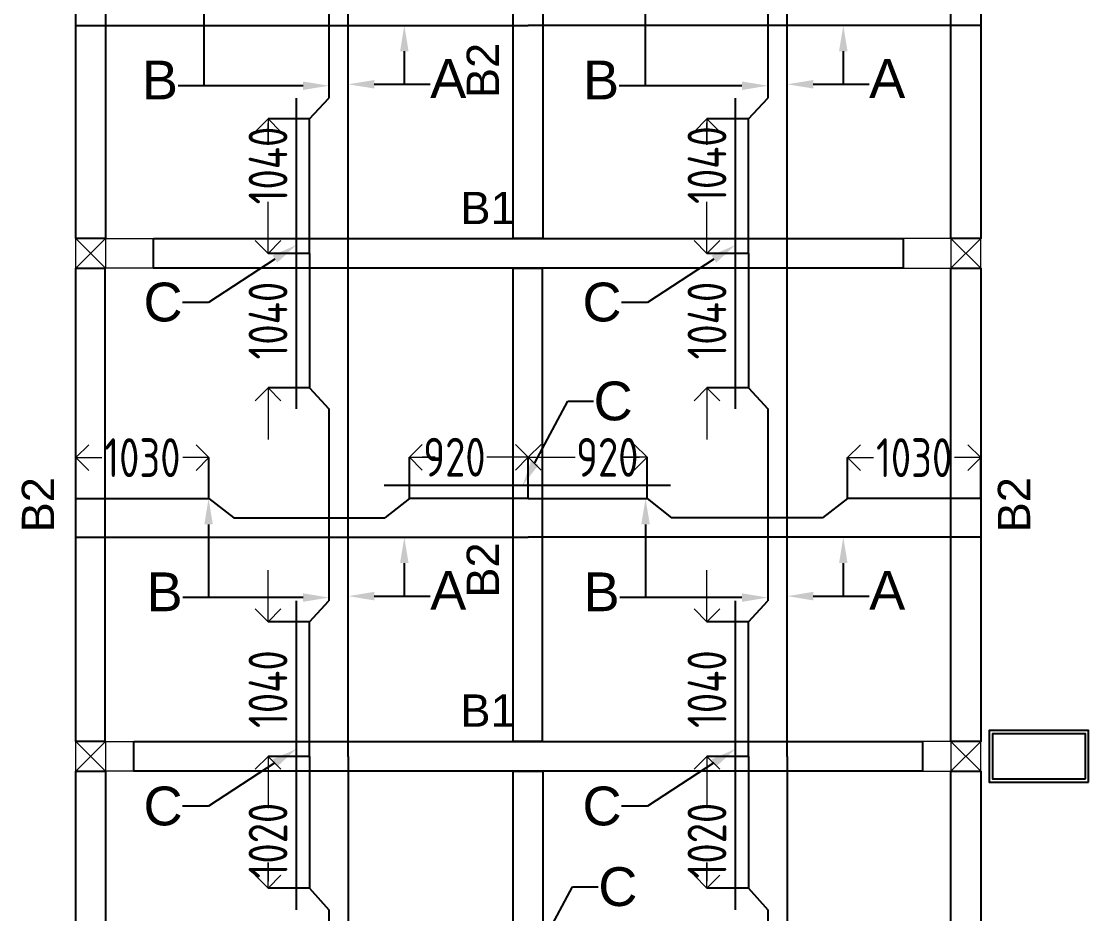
# Model space of a CAD drawing. Header units: inches. Extents: x -605 to 2991212, y -2872845 to 0.
# Drawn here: x 2845489 to 2853745, y -2294982 to -2288080 of the extents above; entities that cross this region are included whole.
import ezdxf
from ezdxf import colors
from ezdxf.entities.mleader import LeaderData, LeaderLine
from ezdxf.enums import TextEntityAlignment as Align
from ezdxf.math import Vec2, Vec3

# ---------------------------------------------------------------- set-up
doc = ezdxf.new("R2010")
doc.units = ezdxf.units.IN
doc.header["$LTSCALE"] = 600
doc.header["$MEASUREMENT"] = 0
for name, color, linetype, lineweight in [('rDIMension', 1, 'Continuous', 18), ('rRCC 2', 40, 'Continuous', 15), ('rREINF 1', 1, 'Continuous', 25)]:
    doc.layers.add(name, color=color, linetype=linetype, lineweight=lineweight)
doc.styles.add('DIM', font='geniso.shx', dxfattribs={"width": 0.85})
doc.styles.get("Standard").update_dxf_attribs({"font": 'arial.ttf'})
doc.dimstyles.new('ST-100', dxfattribs={"dimscale": 100, "dimtxt": 2.5, "dimasz": 2, "dimexe": 0.18, "dimexo": 0.0625, "dimgap": 0.2, "dimtad": 0, "dimdec": 0, "dimzin": 0, "dimdsep": 46, "dimtxsty": 'DIM', "dimblk": 'OPEN90', "dimcen": 0.09, "dimclrd": 256, "dimclrt": 7, "dimadec": 0, "dimazin": 0, "dimtfac": 1, "dimtdec": 0, "dimtofl": 0, "dimtmove": 0, "dimatfit": 3, "dimldrblk": 'OPEN90', "dimfxl": 1, "dimtolj": 1, "dimtzin": 0, "dimlwd": -1, "dimarcsym": 0})

# ---------------------------------------------------------------- blocks, each defined once
blk = doc.blocks.new('_Open90')
at = {"color": 0, "linetype": 'ByBlock', "lineweight": -2}
for p, q in [((-0.5, 0.5), (0, 0)), ((0, 0), (-1, 0)), ((0, 0), (-0.5, -0.5))]:
    blk.add_line(p, q, dxfattribs=at)
blk = doc.blocks.new('*D1027')
at = {"layer": 'Defpoints', "color": 0, "linetype": 'ByBlock'}
for p in [(2846940.3, -2291454.8), (2845910.3, -2291770.6), (2846940.3, -2291770.6)]:
    blk.add_point(p, dxfattribs=at)
at = {"layer": 'rDIMension', "color": 0, "linetype": 'ByBlock', "lineweight": -2}
for p, q in [((2845910.3, -2291770.6), (2845910.3, -2291454.8)), ((2846940.3, -2291770.6), (2846940.3, -2291454.8))]:
    blk.add_line(p, q, dxfattribs=at)
at = {"layer": 'rDIMension'}
for p, q in [((2846110.3, -2291454.8), (2846111.9, -2291454.8)), ((2846740.3, -2291454.8), (2846738.6, -2291454.8))]:
    blk.add_line(p, q, dxfattribs=at)
at = {"layer": 'rDIMension', "linetype": 'ByBlock', "xscale": 200, "yscale": 200, "zscale": 200, "rotation": 180}
blk.add_blockref('_Open90', (2845910.3, -2291454.8), dxfattribs=at)
at = {"layer": 'rDIMension', "linetype": 'ByBlock', "xscale": 200, "yscale": 200, "zscale": 200}
blk.add_blockref('_Open90', (2846940.3, -2291454.8), dxfattribs=at)
at = {"layer": 'rDIMension', "color": 7, "linetype": 'ByBlock', "insert": (2846425.3, -2291454.8), "char_height": 300, "attachment_point": 5, "style": 'DIM'}
blk.add_mtext('\\A1;1030', dxfattribs=at)
blk = doc.blocks.new('*D1028')
at = {"layer": 'Defpoints', "color": 0, "linetype": 'ByBlock'}
for p in [(2849410.3, -2291452.2), (2848490.3, -2291770.6), (2849410.3, -2291770.6)]:
    blk.add_point(p, dxfattribs=at)
at = {"layer": 'rDIMension', "color": 0, "linetype": 'ByBlock', "lineweight": -2}
for p, q in [((2848490.3, -2291770.6), (2848490.3, -2291452.2)), ((2849410.3, -2291770.6), (2849410.3, -2291452.2))]:
    blk.add_line(p, q, dxfattribs=at)
at = {"layer": 'rDIMension'}
for p, q in [((2848690.3, -2291452.2), (2848589.7, -2291452.2)), ((2849210.3, -2291452.2), (2849088.9, -2291452.2))]:
    blk.add_line(p, q, dxfattribs=at)
at = {"layer": 'rDIMension', "linetype": 'ByBlock', "xscale": 200, "yscale": 200, "zscale": 200, "rotation": 180}
blk.add_blockref('_Open90', (2848490.3, -2291452.2), dxfattribs=at)
at = {"layer": 'rDIMension', "linetype": 'ByBlock', "xscale": 200, "yscale": 200, "zscale": 200}
blk.add_blockref('_Open90', (2849410.3, -2291452.2), dxfattribs=at)
at = {"layer": 'rDIMension', "color": 7, "linetype": 'ByBlock', "insert": (2848839.3, -2291451.2), "char_height": 300, "attachment_point": 5, "style": 'DIM'}
blk.add_mtext('\\A1;920', dxfattribs=at)
blk = doc.blocks.new('*D1029')
at = {"layer": 'Defpoints', "color": 0, "linetype": 'ByBlock'}
for p in [(2851880.3, -2291454.8), (2851880.3, -2291770.6), (2852910.3, -2291770.6)]:
    blk.add_point(p, dxfattribs=at)
at = {"layer": 'rDIMension', "color": 0, "linetype": 'ByBlock', "lineweight": -2}
for p, q in [((2851880.3, -2291770.6), (2851880.3, -2291454.8)), ((2852910.3, -2291770.6), (2852910.3, -2291454.8))]:
    blk.add_line(p, q, dxfattribs=at)
at = {"layer": 'rDIMension'}
for p, q in [((2852080.3, -2291454.8), (2852081.9, -2291454.8)), ((2852710.3, -2291454.8), (2852708.6, -2291454.8))]:
    blk.add_line(p, q, dxfattribs=at)
at = {"layer": 'rDIMension', "linetype": 'ByBlock', "xscale": 200, "yscale": 200, "zscale": 200, "rotation": 180}
blk.add_blockref('_Open90', (2851880.3, -2291454.8), dxfattribs=at)
at = {"layer": 'rDIMension', "linetype": 'ByBlock', "xscale": 200, "yscale": 200, "zscale": 200}
blk.add_blockref('_Open90', (2852910.3, -2291454.8), dxfattribs=at)
at = {"layer": 'rDIMension', "color": 7, "linetype": 'ByBlock', "insert": (2852395.3, -2291454.8), "char_height": 300, "attachment_point": 5, "style": 'DIM'}
blk.add_mtext('\\A1;1030', dxfattribs=at)
blk = doc.blocks.new('*D1030')
at = {"layer": 'Defpoints', "color": 0, "linetype": 'ByBlock'}
for p in [(2849410.3, -2291452.2), (2849410.3, -2291770.6), (2850330.3, -2291770.6)]:
    blk.add_point(p, dxfattribs=at)
at = {"layer": 'rDIMension', "color": 0, "linetype": 'ByBlock', "lineweight": -2}
for p, q in [((2849410.3, -2291770.6), (2849410.3, -2291452.2)), ((2850330.3, -2291770.6), (2850330.3, -2291452.2))]:
    blk.add_line(p, q, dxfattribs=at)
at = {"layer": 'rDIMension'}
for p, q in [((2849610.3, -2291452.2), (2849772.2, -2291452.2)), ((2850130.3, -2291452.2), (2850271.4, -2291452.2))]:
    blk.add_line(p, q, dxfattribs=at)
at = {"layer": 'rDIMension', "linetype": 'ByBlock', "xscale": 200, "yscale": 200, "zscale": 200, "rotation": 180}
blk.add_blockref('_Open90', (2849410.3, -2291452.2), dxfattribs=at)
at = {"layer": 'rDIMension', "linetype": 'ByBlock', "xscale": 200, "yscale": 200, "zscale": 200}
blk.add_blockref('_Open90', (2850330.3, -2291452.2), dxfattribs=at)
at = {"layer": 'rDIMension', "color": 7, "linetype": 'ByBlock', "insert": (2850021.8, -2291452.4), "char_height": 300, "attachment_point": 5, "style": 'DIM'}
blk.add_mtext('\\A1;920', dxfattribs=at)
blk = doc.blocks.new('*D1063')
at = {"layer": 'Defpoints', "color": 0, "linetype": 'ByBlock'}
for p in [(2847397.1, -2293765), (2847717.8, -2293765), (2847717.8, -2294785)]:
    blk.add_point(p, dxfattribs=at)
at = {"layer": 'rDIMension', "color": 0, "linetype": 'ByBlock', "lineweight": -2}
for p, q in [((2847717.8, -2293765), (2847397.1, -2293765)), ((2847717.8, -2294785), (2847397.1, -2294785))]:
    blk.add_line(p, q, dxfattribs=at)
at = {"layer": 'rDIMension'}
for p, q in [((2847397.1, -2293965), (2847397.1, -2294103.3)), ((2847397.1, -2294585), (2847397.1, -2294730))]:
    blk.add_line(p, q, dxfattribs=at)
at = {"layer": 'rDIMension', "linetype": 'ByBlock', "xscale": 200, "yscale": 200, "zscale": 200}
for p, rotation in [((2847397.1, -2293765), 90), ((2847397.1, -2294785), 270)]:
    blk.add_blockref('_Open90', p, dxfattribs=dict(at, rotation=rotation))
at = {"layer": 'rDIMension', "color": 7, "linetype": 'ByBlock', "insert": (2847397.1, -2294416.7), "char_height": 300, "attachment_point": 5, "rotation": 90, "style": 'DIM'}
blk.add_mtext('\\A1;1020', dxfattribs=at)
blk = doc.blocks.new('*D1065')
at = {"layer": 'Defpoints', "color": 0, "linetype": 'ByBlock'}
for p in [(2850792.9, -2293765), (2851113.6, -2293765), (2851113.6, -2294785)]:
    blk.add_point(p, dxfattribs=at)
at = {"layer": 'rDIMension', "color": 0, "linetype": 'ByBlock', "lineweight": -2}
for p, q in [((2851113.6, -2293765), (2850792.9, -2293765)), ((2851113.6, -2294785), (2850792.9, -2294785))]:
    blk.add_line(p, q, dxfattribs=at)
at = {"layer": 'rDIMension'}
for p, q in [((2850792.9, -2293965), (2850792.9, -2294103.3)), ((2850792.9, -2294585), (2850792.9, -2294730))]:
    blk.add_line(p, q, dxfattribs=at)
at = {"layer": 'rDIMension', "linetype": 'ByBlock', "xscale": 200, "yscale": 200, "zscale": 200}
for p, rotation in [((2850792.9, -2293765), 90), ((2850792.9, -2294785), 270)]:
    blk.add_blockref('_Open90', p, dxfattribs=dict(at, rotation=rotation))
at = {"layer": 'rDIMension', "color": 7, "linetype": 'ByBlock', "insert": (2850792.9, -2294416.7), "char_height": 300, "attachment_point": 5, "rotation": 90, "style": 'DIM'}
blk.add_mtext('\\A1;1020', dxfattribs=at)
blk = doc.blocks.new('*D1111')
at = {"layer": 'Defpoints', "color": 0, "linetype": 'ByBlock'}
for p in [(2847397.1, -2292725), (2847717.8, -2292725), (2847717.8, -2293765)]:
    blk.add_point(p, dxfattribs=at)
at = {"layer": 'rDIMension'}
for p, q in [((2847397.1, -2292525), (2847397.1, -2292325)), ((2847397.1, -2293965), (2847397.1, -2294165))]:
    blk.add_line(p, q, dxfattribs=at)
at = {"layer": 'rDIMension', "color": 0, "linetype": 'ByBlock', "lineweight": -2}
for p, q in [((2847717.8, -2292725), (2847397.1, -2292725)), ((2847717.8, -2293765), (2847397.1, -2293765))]:
    blk.add_line(p, q, dxfattribs=at)
at = {"layer": 'rDIMension', "linetype": 'ByBlock', "xscale": 200, "yscale": 200, "zscale": 200}
for p, rotation in [((2847397.1, -2292725), 270), ((2847397.1, -2293765), 90)]:
    blk.add_blockref('_Open90', p, dxfattribs=dict(at, rotation=rotation))
at = {"layer": 'rDIMension', "color": 7, "linetype": 'ByBlock', "insert": (2847397.1, -2293245), "char_height": 300, "attachment_point": 5, "rotation": 90, "style": 'DIM'}
blk.add_mtext('\\A1;1040', dxfattribs=at)
blk = doc.blocks.new('*D1112')
at = {"layer": 'Defpoints', "color": 0, "linetype": 'ByBlock'}
for p in [(2847717.8, -2289875), (2847397.1, -2290915), (2847717.8, -2290915)]:
    blk.add_point(p, dxfattribs=at)
at = {"layer": 'rDIMension'}
for p, q in [((2847397.1, -2289675), (2847397.1, -2289475)), ((2847397.1, -2291115), (2847397.1, -2291315))]:
    blk.add_line(p, q, dxfattribs=at)
at = {"layer": 'rDIMension', "color": 0, "linetype": 'ByBlock', "lineweight": -2}
for p, q in [((2847717.8, -2289875), (2847397.1, -2289875)), ((2847717.8, -2290915), (2847397.1, -2290915))]:
    blk.add_line(p, q, dxfattribs=at)
at = {"layer": 'rDIMension', "linetype": 'ByBlock', "xscale": 200, "yscale": 200, "zscale": 200}
for p, rotation in [((2847397.1, -2289875), 270), ((2847397.1, -2290915), 90)]:
    blk.add_blockref('_Open90', p, dxfattribs=dict(at, rotation=rotation))
at = {"layer": 'rDIMension', "color": 7, "linetype": 'ByBlock', "insert": (2847397.1, -2290395), "char_height": 300, "attachment_point": 5, "rotation": 90, "style": 'DIM'}
blk.add_mtext('\\A1;1040', dxfattribs=at)
blk = doc.blocks.new('*D1113')
at = {"layer": 'Defpoints', "color": 0, "linetype": 'ByBlock'}
for p in [(2850792.9, -2292725), (2851113.6, -2292725), (2851113.6, -2293765)]:
    blk.add_point(p, dxfattribs=at)
at = {"layer": 'rDIMension'}
for p, q in [((2850792.9, -2292525), (2850792.9, -2292325)), ((2850792.9, -2293965), (2850792.9, -2294165))]:
    blk.add_line(p, q, dxfattribs=at)
at = {"layer": 'rDIMension', "color": 0, "linetype": 'ByBlock', "lineweight": -2}
for p, q in [((2851113.6, -2292725), (2850792.9, -2292725)), ((2851113.6, -2293765), (2850792.9, -2293765))]:
    blk.add_line(p, q, dxfattribs=at)
at = {"layer": 'rDIMension', "linetype": 'ByBlock', "xscale": 200, "yscale": 200, "zscale": 200}
for p, rotation in [((2850792.9, -2292725), 270), ((2850792.9, -2293765), 90)]:
    blk.add_blockref('_Open90', p, dxfattribs=dict(at, rotation=rotation))
at = {"layer": 'rDIMension', "color": 7, "linetype": 'ByBlock', "insert": (2850792.9, -2293245), "char_height": 300, "attachment_point": 5, "rotation": 90, "style": 'DIM'}
blk.add_mtext('\\A1;1040', dxfattribs=at)
blk = doc.blocks.new('*D1114')
at = {"layer": 'Defpoints', "color": 0, "linetype": 'ByBlock'}
for p in [(2851113.6, -2289875), (2850792.9, -2290915), (2851113.6, -2290915)]:
    blk.add_point(p, dxfattribs=at)
at = {"layer": 'rDIMension'}
for p, q in [((2850792.9, -2289675), (2850792.9, -2289475)), ((2850792.9, -2291115), (2850792.9, -2291315))]:
    blk.add_line(p, q, dxfattribs=at)
at = {"layer": 'rDIMension', "color": 0, "linetype": 'ByBlock', "lineweight": -2}
for p, q in [((2851113.6, -2289875), (2850792.9, -2289875)), ((2851113.6, -2290915), (2850792.9, -2290915))]:
    blk.add_line(p, q, dxfattribs=at)
at = {"layer": 'rDIMension', "linetype": 'ByBlock', "xscale": 200, "yscale": 200, "zscale": 200}
for p, rotation in [((2850792.9, -2289875), 270), ((2850792.9, -2290915), 90)]:
    blk.add_blockref('_Open90', p, dxfattribs=dict(at, rotation=rotation))
at = {"layer": 'rDIMension', "color": 7, "linetype": 'ByBlock', "insert": (2850792.9, -2290395), "char_height": 300, "attachment_point": 5, "rotation": 90, "style": 'DIM'}
blk.add_mtext('\\A1;1040', dxfattribs=at)
blk = doc.blocks.new('*D1115')
at = {"layer": 'Defpoints', "color": 0, "linetype": 'ByBlock'}
for p in [(2847397.1, -2288835), (2847717.8, -2288835), (2847717.8, -2289875)]:
    blk.add_point(p, dxfattribs=at)
at = {"layer": 'rDIMension', "color": 0, "linetype": 'ByBlock', "lineweight": -2}
for p, q in [((2847717.8, -2288835), (2847397.1, -2288835)), ((2847717.8, -2289875), (2847397.1, -2289875))]:
    blk.add_line(p, q, dxfattribs=at)
at = {"layer": 'rDIMension'}
for p, q in [((2847397.1, -2289035), (2847397.1, -2288869.2)), ((2847397.1, -2289675), (2847397.1, -2289521.4))]:
    blk.add_line(p, q, dxfattribs=at)
at = {"layer": 'rDIMension', "linetype": 'ByBlock', "xscale": 200, "yscale": 200, "zscale": 200}
for p, rotation in [((2847397.1, -2288835), 90), ((2847397.1, -2289875), 270)]:
    blk.add_blockref('_Open90', p, dxfattribs=dict(at, rotation=rotation))
at = {"layer": 'rDIMension', "color": 7, "linetype": 'ByBlock', "insert": (2847397.1, -2289195.3), "char_height": 300, "attachment_point": 5, "rotation": 90, "style": 'DIM'}
blk.add_mtext('\\A1;1040', dxfattribs=at)
blk = doc.blocks.new('*D1117')
at = {"layer": 'Defpoints', "color": 0, "linetype": 'ByBlock'}
for p in [(2850792.9, -2288835), (2851113.6, -2288835), (2851113.6, -2289875)]:
    blk.add_point(p, dxfattribs=at)
at = {"layer": 'rDIMension', "color": 0, "linetype": 'ByBlock', "lineweight": -2}
for p, q in [((2851113.6, -2288835), (2850792.9, -2288835)), ((2851113.6, -2289875), (2850792.9, -2289875))]:
    blk.add_line(p, q, dxfattribs=at)
at = {"layer": 'rDIMension'}
for p, q in [((2850792.9, -2289035), (2850792.9, -2288865.9)), ((2850792.9, -2289675), (2850792.9, -2289518.1))]:
    blk.add_line(p, q, dxfattribs=at)
at = {"layer": 'rDIMension', "linetype": 'ByBlock', "xscale": 200, "yscale": 200, "zscale": 200}
for p, rotation in [((2850792.9, -2288835), 90), ((2850792.9, -2289875), 270)]:
    blk.add_blockref('_Open90', p, dxfattribs=dict(at, rotation=rotation))
at = {"layer": 'rDIMension', "color": 7, "linetype": 'ByBlock', "insert": (2850792.9, -2289192), "char_height": 300, "attachment_point": 5, "rotation": 90, "style": 'DIM'}
blk.add_mtext('\\A1;1040', dxfattribs=at)

msp = doc.modelspace()

# ---------------------------------------------------------------- linework, layer by layer
at = {"color": 4, "linetype": 'ByBlock'}
for points in [[(2848017.8, -2289875), (2848017.8, -2285985)], [(2851413.6, -2289875), (2851413.6, -2285985)], [(2847867.8, -2287186.8), (2847867.8, -2288673.2)], [(2851263.6, -2287186.8), (2851263.6, -2288673.2)], [(2845910.3, -2288111.8), (2849410.3, -2288111.8)], [(2852910.3, -2288111.8), (2849410.3, -2288111.8)], [(2847617.8, -2291076.8), (2847617.8, -2288673.2)], [(2847717.8, -2289875), (2847717.8, -2288835), (2847867.8, -2288673.2)], [(2851013.6, -2291076.8), (2851013.6, -2288673.2)], [(2851113.6, -2289875), (2851113.6, -2288835), (2851263.6, -2288673.2)], [(2847717.8, -2289875), (2847717.8, -2290915), (2847867.8, -2291076.8)], [(2848017.8, -2293765), (2848017.8, -2289875)], [(2851113.6, -2289875), (2851113.6, -2290915), (2851263.6, -2291076.8)], [(2851413.6, -2293765), (2851413.6, -2289875)], [(2847867.8, -2291076.8), (2847867.8, -2292563.2)], [(2851263.6, -2291076.8), (2851263.6, -2292563.2)], [(2850511.3, -2291670.6), (2848294.8, -2291670.6)], [(2845910.3, -2291770.6), (2846940.3, -2291770.6), (2847133.5, -2291920.6)], [(2849410.3, -2291770.6), (2848490.3, -2291770.6), (2848302, -2291920.6)], [(2849410.3, -2291770.6), (2850330.3, -2291770.6), (2850518.5, -2291920.6)], [(2852910.3, -2291770.6), (2851880.3, -2291770.6), (2851687, -2291920.6)], [(2847133.5, -2291920.6), (2848302, -2291920.6)], [(2851687, -2291920.6), (2850518.5, -2291920.6)], [(2845910.3, -2292070.6), (2849410.3, -2292070.6)], [(2852910.3, -2292070.6), (2849410.3, -2292070.6)], [(2847617.8, -2294951.8), (2847617.8, -2292563.2)], [(2847717.8, -2293765), (2847717.8, -2292725), (2847867.8, -2292563.2)], [(2851013.6, -2294951.8), (2851013.6, -2292563.2)], [(2851113.6, -2293765), (2851113.6, -2292725), (2851263.6, -2292563.2)], [(2847717.8, -2293765), (2847717.8, -2294785), (2847867.8, -2294951.8)], [(2848017.8, -2293765), (2848017.8, -2297465)], [(2851113.6, -2293765), (2851113.6, -2294785), (2851263.6, -2294951.8)], [(2851413.6, -2293765), (2851413.6, -2297465)], [(2847867.8, -2294951.8), (2847867.8, -2296278.2)], [(2851263.6, -2294951.8), (2851263.6, -2296278.2)]]:
    msp.add_lwpolyline(points, dxfattribs=at)
at = {"color": 1, "linetype": 'ByBlock'}
for points in [[(2845910.3, -2286100), (2846140.3, -2286100), (2846140.3, -2289760), (2845910.3, -2289760)], [(2849293.1, -2286100), (2849523.1, -2286100), (2849523.1, -2289760), (2849293.1, -2289760)], [(2852680.3, -2286100), (2852910.3, -2286100), (2852910.3, -2289760), (2852680.3, -2289760)], [(2846510.3, -2289760), (2852310.3, -2289760), (2852310.3, -2289990), (2846510.3, -2289990)], [(2845910.3, -2289990), (2846135.3, -2289990), (2846135.3, -2293650), (2845910.3, -2293650)], [(2849293.1, -2289990), (2849518.1, -2289990), (2849518.1, -2293650), (2849293.1, -2293650)], [(2852680.3, -2289990), (2852910.3, -2289990), (2852910.3, -2293650), (2852680.3, -2293650)], [(2846360.3, -2293650), (2852460.3, -2293650), (2852460.3, -2293880), (2846360.3, -2293880)], [(2845910.3, -2293880), (2846140.3, -2293880), (2846140.3, -2297350), (2845910.3, -2297350)], [(2849293.1, -2293880), (2849523.1, -2293880), (2849523.1, -2297350), (2849293.1, -2297350)], [(2852680.3, -2293880), (2852910.3, -2293880), (2852910.3, -2297350), (2852680.3, -2297350)]]:
    msp.add_lwpolyline(points, close=True, dxfattribs=at)
at = {"color": 6, "linetype": 'ByBlock'}
msp.add_lwpolyline([(2853745.3, -2293965), (2853745.3, -2293565), (2852975.3, -2293565), (2852975.3, -2293965)], close=True, dxfattribs=at)
at = {"color": 3, "linetype": 'ByBlock'}
msp.add_lwpolyline([(2853720.3, -2293940), (2853720.3, -2293590), (2853000.3, -2293590), (2853000.3, -2293940)], close=True, dxfattribs=at)
at = {"layer": 'rRCC 2', "color": 6}
for p, q in [((2845910.3, -2289760), (2846140.3, -2289990)), ((2845910.3, -2289990), (2846140.3, -2289760)), ((2852910.3, -2289760), (2852680.3, -2289990)), ((2852910.3, -2289990), (2852680.3, -2289760)), ((2845910.3, -2293650), (2846140.3, -2293880)), ((2845910.3, -2293880), (2846140.3, -2293650)), ((2852910.3, -2293650), (2852680.3, -2293880)), ((2852910.3, -2293880), (2852680.3, -2293650))]:
    msp.add_line(p, q, dxfattribs=at)
for points in [[(2845910.3, -2289990), (2845910.3, -2289760), (2846510.3, -2289760), (2846510.3, -2289990)], [(2845910.3, -2289760), (2846140.3, -2289760), (2846140.3, -2289990), (2845910.3, -2289990)], [(2852910.3, -2289990), (2852910.3, -2289760), (2852310.3, -2289760), (2852310.3, -2289990)], [(2852910.3, -2289760), (2852680.3, -2289760), (2852680.3, -2289990), (2852910.3, -2289990)], [(2845910.3, -2293880), (2845910.3, -2293650), (2846360.3, -2293650), (2846360.3, -2293880)], [(2845910.3, -2293650), (2846140.3, -2293650), (2846140.3, -2293880), (2845910.3, -2293880)], [(2852910.3, -2293880), (2852910.3, -2293650), (2852460.3, -2293650), (2852460.3, -2293880)], [(2852910.3, -2293650), (2852680.3, -2293650), (2852680.3, -2293880), (2852910.3, -2293880)]]:
    msp.add_lwpolyline(points, close=True, dxfattribs=at)

# ---------------------------------------------------------------- texts
at = {"layer": 'rRCC 2'}
for p in [(2849058.9, -2288460.3), (2845617.6, -2291819.1), (2853168, -2291819.1), (2849058.9, -2292324)]:
    msp.add_text('B2', height=250, rotation=90, dxfattribs=at).set_placement(p, align=Align.MIDDLE_CENTER)
for p in [(2849099, -2289523.8), (2849099, -2293411)]:
    msp.add_text('B1', height=250, dxfattribs=at).set_placement(p, align=Align.MIDDLE_CENTER)

# ---------------------------------------------------------------- dimensions: what is measured, and where the dimension line sits
at = {"layer": 'rDIMension', "color": 1, "linetype": 'ByBlock'}
for base, p1, p2, angle, override, picture, middle in [((2847397.1, -2288835), (2847717.8, -2289875), (2847717.8, -2288835), 90, {"dimtxt": 3, "dimexe": 0, "dimexo": 0, "dimtmove": 1, "dimfxl": 1.25, "dimtfillclr": 256, "dimarcsym": 2}, '*D1115', (2847397.1, -2289195.3)), ((2850792.9, -2288835), (2851113.6, -2289875), (2851113.6, -2288835), 90, {"dimtxt": 3, "dimexe": 0, "dimexo": 0, "dimtmove": 1, "dimfxl": 1.25, "dimtfillclr": 256, "dimarcsym": 2}, '*D1117', (2850792.9, -2289192)), ((2849410.3, -2291452.2), (2850330.3, -2291770.6), (2849410.3, -2291770.6), 180, {"dimtxt": 3, "dimexe": 0, "dimexo": 0, "dimtmove": 1, "dimfxl": 1.25, "dimtfillclr": 256, "dimarcsym": 2}, '*D1030', (2850021.8, -2291452.4)), ((2851880.3, -2291454.8), (2852910.3, -2291770.6), (2851880.3, -2291770.6), 180, {"dimtxt": 3, "dimasz": 2, "dimexe": 0, "dimexo": 0, "dimtmove": 1, "dimfxl": 1.25, "dimtfillclr": 256, "dimarcsym": 2}, '*D1029', (2852395.3, -2291454.8)), ((2847397.1, -2293765), (2847717.8, -2294785), (2847717.8, -2293765), 90, {"dimtxt": 3, "dimexe": 0, "dimexo": 0, "dimtmove": 1, "dimfxl": 1.25, "dimtfillclr": 256, "dimarcsym": 2}, '*D1063', (2847397.1, -2294416.7)), ((2850792.9, -2293765), (2851113.6, -2294785), (2851113.6, -2293765), 90, {"dimtxt": 3, "dimexe": 0, "dimexo": 0, "dimtmove": 1, "dimfxl": 1.25, "dimtfillclr": 256, "dimarcsym": 2}, '*D1065', (2850792.9, -2294416.7))]:
    dim = msp.add_linear_dim(base=base, p1=p1, p2=p2, angle=angle, dimstyle='ST-100', override=override, dxfattribs=at)
    dim.commit()
    dim.dimension.update_dxf_attribs({"geometry": picture, "text_midpoint": middle, "dimtype": 160})
for base, p1, p2, picture, middle in [((2847397.1, -2290915), (2847717.8, -2289875), (2847717.8, -2290915), '*D1112', (2847397.1, -2290395)), ((2850792.9, -2290915), (2851113.6, -2289875), (2851113.6, -2290915), '*D1114', (2850792.9, -2290395)), ((2847397.1, -2292725), (2847717.8, -2293765), (2847717.8, -2292725), '*D1111', (2847397.1, -2293245)), ((2850792.9, -2292725), (2851113.6, -2293765), (2851113.6, -2292725), '*D1113', (2850792.9, -2293245))]:
    dim = msp.add_linear_dim(base=base, p1=p1, p2=p2, angle=90, dimstyle='ST-100', override={"dimtxt": 3, "dimexe": 0, "dimexo": 0, "dimtmove": 1, "dimfxl": 1.25, "dimtfillclr": 256, "dimarcsym": 2}, dxfattribs=at)
    dim.commit()
    dim.dimension.update_dxf_attribs({"geometry": picture, "text_midpoint": middle})
for base, p1, p2, override, picture, middle in [((2846940.3, -2291454.8), (2845910.3, -2291770.6), (2846940.3, -2291770.6), {"dimtxt": 3, "dimasz": 2, "dimexe": 0, "dimexo": 0, "dimtmove": 1, "dimfxl": 1.25, "dimtfillclr": 256, "dimarcsym": 2}, '*D1027', (2846425.3, -2291454.8)), ((2849410.3, -2291452.2), (2848490.3, -2291770.6), (2849410.3, -2291770.6), {"dimtxt": 3, "dimexe": 0, "dimexo": 0, "dimtmove": 1, "dimfxl": 1.25, "dimtfillclr": 256, "dimarcsym": 2}, '*D1028', (2848839.3, -2291451.2))]:
    dim = msp.add_linear_dim(base=base, p1=p1, p2=p2, dimstyle='ST-100', override=override, dxfattribs=at)
    dim.commit()
    dim.dimension.update_dxf_attribs({"geometry": picture, "text_midpoint": middle, "dimtype": 160})

# ---------------------------------------------------------------- leaders
at = {"layer": 'rREINF 1', "color": 3, "linetype": 'ByBlock'}
ml = msp.add_multileader_mtext('Standard', dxfattribs=at)
ml.set_content('B', color=3)
ml.set_leader_properties()
ml.build(insert=Vec2(0, 0))
ml.multileader.update_dxf_attribs({"text_top_attachment_type": 0, "text_bottom_attachment_type": 0, "dogleg_length": 200, "arrow_head_size": 200})
ctx = ml.context
ctx.base_point, ctx.char_height, ctx.arrow_head_size, ctx.landing_gap_size, ctx.plane_origin = Vec3(2846474.4, -2288578.2), 300, 200, 0.09, Vec3(2846935.2, -2287984.9)
ctx.text_align_type = 2
notes = []
notes.append((ctx, [(0, (1, 1, 0), (2846901.1, -2288578.2), (-1, 0), 200, [(0, [(2846901.1, -2287811.8)], 256, [])])]))
ctx.mtext.insert, ctx.mtext.alignment, ctx.mtext.flow_direction = Vec3(2846701, -2288383.8), 3, 5
ml = msp.add_multileader_mtext('Standard', dxfattribs=at)
ml.set_content('B', color=3)
ml.set_leader_properties()
ml.build(insert=Vec2(0, 0))
ml.multileader.update_dxf_attribs({"text_top_attachment_type": 0, "text_bottom_attachment_type": 0, "dogleg_length": 200, "arrow_head_size": 200})
ctx = ml.context
ctx.base_point, ctx.char_height, ctx.arrow_head_size, ctx.landing_gap_size, ctx.plane_origin = Vec3(2849886.8, -2288578.2), 300, 200, 0.09, Vec3(2850347.6, -2287984.9)
ctx.text_align_type = 2
notes.append((ctx, [(0, (1, 1, 0), (2850313.5, -2288578.2), (-1, 0), 200, [(0, [(2850313.5, -2287811.8)], 256, [])])]))
ctx.mtext.insert, ctx.mtext.alignment, ctx.mtext.flow_direction = Vec3(2850113.4, -2288383.8), 3, 5
ml = msp.add_multileader_mtext('Standard', dxfattribs=at)
ml.set_content('A', color=3)
ml.set_leader_properties()
ml.build(insert=Vec2(0, 0))
ml.multileader.update_dxf_attribs({"text_top_attachment_type": 0, "text_bottom_attachment_type": 0, "dogleg_length": 200, "arrow_head_size": 200})
ctx = ml.context
ctx.base_point, ctx.char_height, ctx.arrow_head_size, ctx.landing_gap_size, ctx.plane_origin = Vec3(2848651.4, -2288567), 300, 200, 0.09, Vec3(2848604.8, -2287973.8)
notes.append((ctx, [(0, (1, 1, 0), (2848451.4, -2288567), (1, 0), 200, [(0, [(2848451.4, -2288111.8)], 256, [])])]))
ctx.mtext.insert, ctx.mtext.flow_direction = Vec3(2848651.5, -2288372.6), 5
ml = msp.add_multileader_mtext('Standard', dxfattribs=at)
ml.set_content('A', color=3)
ml.set_leader_properties()
ml.build(insert=Vec2(0, 0))
ml.multileader.update_dxf_attribs({"text_top_attachment_type": 0, "text_bottom_attachment_type": 0, "dogleg_length": 200, "arrow_head_size": 200})
ctx = ml.context
ctx.base_point, ctx.char_height, ctx.arrow_head_size, ctx.landing_gap_size, ctx.plane_origin = Vec3(2852047.2, -2288567), 300, 200, 0.09, Vec3(2852000.6, -2287973.8)
notes.append((ctx, [(0, (1, 1, 0), (2851847.2, -2288567), (1, 0), 200, [(0, [(2851847.2, -2288111.8)], 256, [])])]))
ctx.mtext.insert, ctx.mtext.flow_direction = Vec3(2852047.3, -2288372.6), 5
ml = msp.add_multileader_mtext('Standard', dxfattribs=at)
ml.set_content('', color=3)
ml.set_leader_properties()
ml.build(insert=Vec2(0, 0))
ml.multileader.update_dxf_attribs({"text_top_attachment_type": 0, "text_bottom_attachment_type": 0, "dogleg_length": 200, "arrow_head_size": 200})
ctx = ml.context
ctx.base_point, ctx.char_height, ctx.arrow_head_size, ctx.landing_gap_size, ctx.plane_origin = Vec3(2846867.2, -2288578.2), 300, 200, 0.09, Vec3(2847670.8, -2288578.2)
ctx.text_align_type = 2
notes.append((ctx, [(0, (1, 1, 0), (2847067.4, -2288578.2), (-1, 0), 200, [(0, [(2847867.8, -2288578.2)], 256, [])])]))
ctx.mtext.insert, ctx.mtext.alignment, ctx.mtext.flow_direction = Vec3(2846867.3, -2288428.2), 3, 5
ml = msp.add_multileader_mtext('Standard', dxfattribs=at)
ml.set_content('', color=3)
ml.set_leader_properties()
ml.build(insert=Vec2(0, 0))
ml.multileader.update_dxf_attribs({"text_top_attachment_type": 0, "text_bottom_attachment_type": 0, "dogleg_length": 200, "arrow_head_size": 200})
ctx = ml.context
ctx.base_point, ctx.char_height, ctx.arrow_head_size, ctx.landing_gap_size, ctx.plane_origin = Vec3(2848651.4, -2288567), 300, 200, 0.09, Vec3(2848035.5, -2288567)
notes.append((ctx, [(0, (1, 1, 0), (2848451.4, -2288567), (1, 0), 200, [(0, [(2848018.6, -2288567)], 256, [])])]))
ctx.mtext.insert, ctx.mtext.flow_direction = Vec3(2848651.5, -2288417), 5
ml = msp.add_multileader_mtext('Standard', dxfattribs=at)
ml.set_content('', color=3)
ml.set_leader_properties()
ml.build(insert=Vec2(0, 0))
ml.multileader.update_dxf_attribs({"text_top_attachment_type": 0, "text_bottom_attachment_type": 0, "dogleg_length": 200, "arrow_head_size": 200})
ctx = ml.context
ctx.base_point, ctx.char_height, ctx.arrow_head_size, ctx.landing_gap_size, ctx.plane_origin = Vec3(2850263.1, -2288578.2), 300, 200, 0.09, Vec3(2851066.6, -2288578.2)
ctx.text_align_type = 2
notes.append((ctx, [(0, (1, 1, 0), (2850463.2, -2288578.2), (-1, 0), 200, [(0, [(2851263.6, -2288578.2)], 256, [])])]))
ctx.mtext.insert, ctx.mtext.alignment, ctx.mtext.flow_direction = Vec3(2850263.1, -2288428.2), 3, 5
ml = msp.add_multileader_mtext('Standard', dxfattribs=at)
ml.set_content('', color=3)
ml.set_leader_properties()
ml.build(insert=Vec2(0, 0))
ml.multileader.update_dxf_attribs({"text_top_attachment_type": 0, "text_bottom_attachment_type": 0, "dogleg_length": 200, "arrow_head_size": 200})
ctx = ml.context
ctx.base_point, ctx.char_height, ctx.arrow_head_size, ctx.landing_gap_size, ctx.plane_origin = Vec3(2852047.2, -2288567), 300, 200, 0.09, Vec3(2851431.3, -2288567)
notes.append((ctx, [(0, (1, 1, 0), (2851847.2, -2288567), (1, 0), 200, [(0, [(2851414.4, -2288567)], 256, [])])]))
ctx.mtext.insert, ctx.mtext.flow_direction = Vec3(2852047.3, -2288417), 5
ml = msp.add_multileader_mtext('Standard', dxfattribs=at)
ml.set_content('C', color=3)
ml.set_leader_properties()
ml.build(insert=Vec2(0, 0))
ml.multileader.update_dxf_attribs({"text_top_attachment_type": 0, "text_bottom_attachment_type": 0, "dogleg_length": 200, "arrow_head_size": 200})
ctx = ml.context
ctx.base_point, ctx.char_height, ctx.arrow_head_size, ctx.landing_gap_size, ctx.plane_origin = Vec3(2846471, -2290253.6), 300, 200, 0.09, Vec3(2847367.3, -2289851.1)
ctx.text_align_type = 2
notes.append((ctx, [(1, (1, 1, 0), (2846936.4, -2290253.6), (-1, 0), 200, [(0, [(2847617.8, -2289809.2)], 256, [])])]))
ctx.mtext.insert, ctx.mtext.alignment, ctx.mtext.flow_direction = Vec3(2846736.3, -2290101.1), 3, 5
ml = msp.add_multileader_mtext('Standard', dxfattribs=at)
ml.set_content('C', color=3)
ml.set_leader_properties()
ml.build(insert=Vec2(0, 0))
ml.multileader.update_dxf_attribs({"text_top_attachment_type": 0, "text_bottom_attachment_type": 0, "dogleg_length": 200, "arrow_head_size": 200})
ctx = ml.context
ctx.base_point, ctx.char_height, ctx.arrow_head_size, ctx.landing_gap_size, ctx.plane_origin = Vec3(2849866.9, -2290253.6), 300, 200, 0.09, Vec3(2850763.1, -2289851.1)
ctx.text_align_type = 2
notes.append((ctx, [(1, (1, 1, 0), (2850332.2, -2290253.6), (-1, 0), 200, [(0, [(2851013.6, -2289809.2)], 256, [])])]))
ctx.mtext.insert, ctx.mtext.alignment, ctx.mtext.flow_direction = Vec3(2850132.2, -2290101.1), 3, 5
ml = msp.add_multileader_mtext('Standard', dxfattribs=at)
ml.set_content('C', color=3)
ml.set_leader_properties()
ml.build(insert=Vec2(0, 0))
ml.multileader.update_dxf_attribs({"text_top_attachment_type": 0, "text_bottom_attachment_type": 0, "dogleg_length": 200, "arrow_head_size": 200})
ctx = ml.context
ctx.base_point, ctx.char_height, ctx.arrow_head_size, ctx.landing_gap_size, ctx.plane_origin = Vec3(2849915.5, -2291018.7), 300, 200, 0.09, Vec3(2848944.7, -2291921.2)
notes.append((ctx, [(0, (1, 1, 0), (2849715.5, -2291018.7), (1, 0), 200, [(0, [(2849366.1, -2291670.6)], 256, [])])]))
ctx.mtext.insert, ctx.mtext.flow_direction = Vec3(2849915.6, -2290866.1), 5
ml = msp.add_multileader_mtext('Standard', dxfattribs=at)
ml.set_content('B', color=3)
ml.set_leader_properties()
ml.build(insert=Vec2(0, 0))
ml.multileader.update_dxf_attribs({"text_top_attachment_type": 0, "text_bottom_attachment_type": 0, "dogleg_length": 200, "arrow_head_size": 200})
ctx = ml.context
ctx.base_point, ctx.char_height, ctx.arrow_head_size, ctx.landing_gap_size, ctx.plane_origin = Vec3(2846510.5, -2292536.9), 300, 200, 0.09, Vec3(2846971.4, -2291943.7)
ctx.text_align_type = 2
notes.append((ctx, [(0, (1, 1, 0), (2846937.2, -2292536.9), (-1, 0), 200, [(0, [(2846937.2, -2291770.6)], 256, [])])]))
ctx.mtext.insert, ctx.mtext.alignment, ctx.mtext.flow_direction = Vec3(2846737.1, -2292342.5), 3, 5
ml = msp.add_multileader_mtext('Standard', dxfattribs=at)
ml.set_content('B', color=3)
ml.set_leader_properties()
ml.build(insert=Vec2(0, 0))
ml.multileader.update_dxf_attribs({"text_top_attachment_type": 0, "text_bottom_attachment_type": 0, "dogleg_length": 200, "arrow_head_size": 200})
ctx = ml.context
ctx.base_point, ctx.char_height, ctx.arrow_head_size, ctx.landing_gap_size, ctx.plane_origin = Vec3(2849890.8, -2292536.9), 300, 200, 0.09, Vec3(2850351.6, -2291943.7)
ctx.text_align_type = 2
notes.append((ctx, [(0, (1, 1, 0), (2850317.5, -2292536.9), (-1, 0), 200, [(0, [(2850317.5, -2291770.6)], 256, [])])]))
ctx.mtext.insert, ctx.mtext.alignment, ctx.mtext.flow_direction = Vec3(2850117.4, -2292342.5), 3, 5
ml = msp.add_multileader_mtext('Standard', dxfattribs=at)
ml.set_content('A', color=3)
ml.set_leader_properties()
ml.build(insert=Vec2(0, 0))
ml.multileader.update_dxf_attribs({"text_top_attachment_type": 0, "text_bottom_attachment_type": 0, "dogleg_length": 200, "arrow_head_size": 200})
ctx = ml.context
ctx.base_point, ctx.char_height, ctx.arrow_head_size, ctx.landing_gap_size, ctx.plane_origin = Vec3(2848651.4, -2292525.8), 300, 200, 0.09, Vec3(2848604.8, -2291932.6)
notes.append((ctx, [(0, (1, 1, 0), (2848451.4, -2292525.8), (1, 0), 200, [(0, [(2848451.4, -2292070.6)], 256, [])])]))
ctx.mtext.insert, ctx.mtext.flow_direction = Vec3(2848651.5, -2292331.4), 5
ml = msp.add_multileader_mtext('Standard', dxfattribs=at)
ml.set_content('A', color=3)
ml.set_leader_properties()
ml.build(insert=Vec2(0, 0))
ml.multileader.update_dxf_attribs({"text_top_attachment_type": 0, "text_bottom_attachment_type": 0, "dogleg_length": 200, "arrow_head_size": 200})
ctx = ml.context
ctx.base_point, ctx.char_height, ctx.arrow_head_size, ctx.landing_gap_size, ctx.plane_origin = Vec3(2852047.2, -2292525.8), 300, 200, 0.09, Vec3(2852000.6, -2291932.6)
notes.append((ctx, [(0, (1, 1, 0), (2851847.2, -2292525.8), (1, 0), 200, [(0, [(2851847.2, -2292070.6)], 256, [])])]))
ctx.mtext.insert, ctx.mtext.flow_direction = Vec3(2852047.3, -2292331.4), 5
ml = msp.add_multileader_mtext('Standard', dxfattribs=at)
ml.set_content('', color=3)
ml.set_leader_properties()
ml.build(insert=Vec2(0, 0))
ml.multileader.update_dxf_attribs({"text_top_attachment_type": 0, "text_bottom_attachment_type": 0, "dogleg_length": 200, "arrow_head_size": 200})
ctx = ml.context
ctx.base_point, ctx.char_height, ctx.arrow_head_size, ctx.landing_gap_size, ctx.plane_origin = Vec3(2846867.2, -2292536.9), 300, 200, 0.09, Vec3(2847670.8, -2292536.9)
ctx.text_align_type = 2
notes.append((ctx, [(0, (1, 1, 0), (2847067.4, -2292536.9), (-1, 0), 200, [(0, [(2847867.8, -2292536.9)], 256, [])])]))
ctx.mtext.insert, ctx.mtext.alignment, ctx.mtext.flow_direction = Vec3(2846867.3, -2292386.9), 3, 5
ml = msp.add_multileader_mtext('Standard', dxfattribs=at)
ml.set_content('', color=3)
ml.set_leader_properties()
ml.build(insert=Vec2(0, 0))
ml.multileader.update_dxf_attribs({"text_top_attachment_type": 0, "text_bottom_attachment_type": 0, "dogleg_length": 200, "arrow_head_size": 200})
ctx = ml.context
ctx.base_point, ctx.char_height, ctx.arrow_head_size, ctx.landing_gap_size, ctx.plane_origin = Vec3(2848651.4, -2292525.8), 300, 200, 0.09, Vec3(2848035.5, -2292525.8)
notes.append((ctx, [(0, (1, 1, 0), (2848451.4, -2292525.8), (1, 0), 200, [(0, [(2848018.6, -2292525.8)], 256, [])])]))
ctx.mtext.insert, ctx.mtext.flow_direction = Vec3(2848651.5, -2292375.8), 5
ml = msp.add_multileader_mtext('Standard', dxfattribs=at)
ml.set_content('', color=3)
ml.set_leader_properties()
ml.build(insert=Vec2(0, 0))
ml.multileader.update_dxf_attribs({"text_top_attachment_type": 0, "text_bottom_attachment_type": 0, "dogleg_length": 200, "arrow_head_size": 200})
ctx = ml.context
ctx.base_point, ctx.char_height, ctx.arrow_head_size, ctx.landing_gap_size, ctx.plane_origin = Vec3(2850263.1, -2292536.9), 300, 200, 0.09, Vec3(2851066.6, -2292536.9)
ctx.text_align_type = 2
notes.append((ctx, [(0, (1, 1, 0), (2850463.2, -2292536.9), (-1, 0), 200, [(0, [(2851263.6, -2292536.9)], 256, [])])]))
ctx.mtext.insert, ctx.mtext.alignment, ctx.mtext.flow_direction = Vec3(2850263.1, -2292386.9), 3, 5
ml = msp.add_multileader_mtext('Standard', dxfattribs=at)
ml.set_content('', color=3)
ml.set_leader_properties()
ml.build(insert=Vec2(0, 0))
ml.multileader.update_dxf_attribs({"text_top_attachment_type": 0, "text_bottom_attachment_type": 0, "dogleg_length": 200, "arrow_head_size": 200})
ctx = ml.context
ctx.base_point, ctx.char_height, ctx.arrow_head_size, ctx.landing_gap_size, ctx.plane_origin = Vec3(2852047.2, -2292525.8), 300, 200, 0.09, Vec3(2851431.3, -2292525.8)
notes.append((ctx, [(0, (1, 1, 0), (2851847.2, -2292525.8), (1, 0), 200, [(0, [(2851414.4, -2292525.8)], 256, [])])]))
ctx.mtext.insert, ctx.mtext.flow_direction = Vec3(2852047.3, -2292375.8), 5
ml = msp.add_multileader_mtext('Standard', dxfattribs=at)
ml.set_content('C', color=3)
ml.set_leader_properties()
ml.build(insert=Vec2(0, 0))
ml.multileader.update_dxf_attribs({"text_top_attachment_type": 0, "text_bottom_attachment_type": 0, "dogleg_length": 200, "arrow_head_size": 200})
ctx = ml.context
ctx.base_point, ctx.char_height, ctx.arrow_head_size, ctx.landing_gap_size, ctx.plane_origin = Vec3(2846471, -2294151.4), 300, 200, 0.09, Vec3(2847367.3, -2293748.8)
ctx.text_align_type = 2
notes.append((ctx, [(1, (1, 1, 0), (2846936.4, -2294151.4), (-1, 0), 200, [(0, [(2847617.8, -2293706.9)], 256, [])])]))
ctx.mtext.insert, ctx.mtext.alignment, ctx.mtext.flow_direction = Vec3(2846736.3, -2293998.8), 3, 5
ml = msp.add_multileader_mtext('Standard', dxfattribs=at)
ml.set_content('C', color=3)
ml.set_leader_properties()
ml.build(insert=Vec2(0, 0))
ml.multileader.update_dxf_attribs({"text_top_attachment_type": 0, "text_bottom_attachment_type": 0, "dogleg_length": 200, "arrow_head_size": 200})
ctx = ml.context
ctx.base_point, ctx.char_height, ctx.arrow_head_size, ctx.landing_gap_size, ctx.plane_origin = Vec3(2849866.9, -2294151.4), 300, 200, 0.09, Vec3(2850763.1, -2293748.8)
ctx.text_align_type = 2
notes.append((ctx, [(1, (1, 1, 0), (2850332.2, -2294151.4), (-1, 0), 200, [(0, [(2851013.6, -2293706.9)], 256, [])])]))
ctx.mtext.insert, ctx.mtext.alignment, ctx.mtext.flow_direction = Vec3(2850132.2, -2293998.8), 3, 5
ml = msp.add_multileader_mtext('Standard', dxfattribs=at)
ml.set_content('C', color=3)
ml.set_leader_properties()
ml.build(insert=Vec2(0, 0))
ml.multileader.update_dxf_attribs({"text_top_attachment_type": 0, "text_bottom_attachment_type": 0, "dogleg_length": 200, "arrow_head_size": 200})
ctx = ml.context
ctx.base_point, ctx.char_height, ctx.arrow_head_size, ctx.landing_gap_size, ctx.plane_origin = Vec3(2849951.9, -2294775.2), 300, 200, 0.09, Vec3(2848981.1, -2295677.7)
notes.append((ctx, [(0, (1, 1, 0), (2849751.9, -2294775.2), (1, 0), 200, [(0, [(2849402.5, -2295427.1)], 256, [])])]))
ctx.mtext.insert, ctx.mtext.flow_direction = Vec3(2849952, -2294622.6), 5
for ctx, leaders in notes:
    for number, flags, end, landing, length, lines in leaders:
        leader = LeaderData()
        leader.index, (leader.has_last_leader_line, leader.has_dogleg_vector, leader.attachment_direction) = number, flags
        leader.last_leader_point, leader.dogleg_vector, leader.dogleg_length = Vec3(end), Vec3(landing), length
        for number, points, colour, breaks in lines:
            line = LeaderLine()
            line.index, line.vertices, line.color, line.breaks = number, Vec3.list(points), colors.encode_raw_color(colour), breaks
            leader.lines.append(line)
        ctx.leaders.append(leader)

doc.saveas('drawing.dxf')
